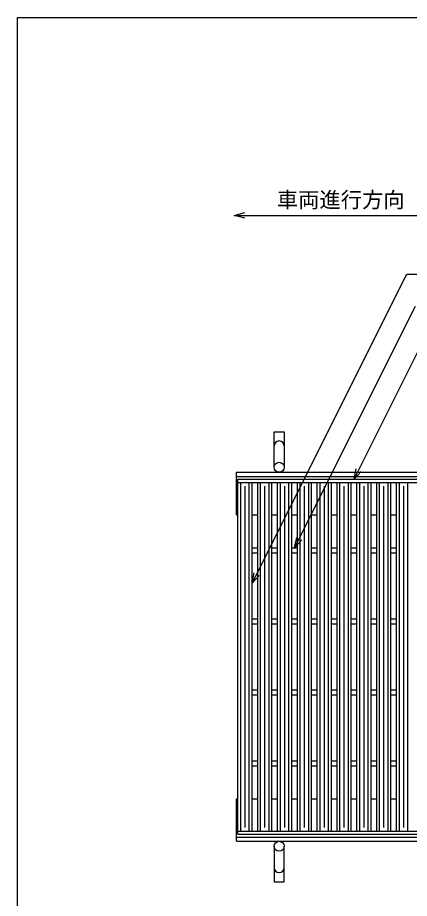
# Model space of a CAD drawing. Units: millimetres, scale not verified. Extents: x -1820 to 1724, y -1285 to 1059.
# Drawn here: x -1736 to -1185, y -182 to 1059 of the extents above; entities that cross this region are included whole.
import ezdxf
from ezdxf.enums import TextEntityAlignment as Align

# ---------------------------------------------------------------- set-up
doc = ezdxf.new("R2010")
doc.units = ezdxf.units.MM
doc.header["$LTSCALE"] = 10
for name, color, linetype, lineweight in [('0_2', 150, 'Continuous', 25), ('16', 3, 'Continuous', 25), ('19', 6, 'Continuous', 25), ('22', 2, 'Continuous', 25)]:
    doc.layers.add(name, color=color, linetype=linetype, lineweight=lineweight)
doc.styles.add('ベクトル', font='')
doc.styles.get('ベクトル').set_extended_font_data('ベクトル')

msp = doc.modelspace()

# ---------------------------------------------------------------- linework, layer by layer
at = {"layer": '0_2'}
for p, q in [((-1736, -1141), (-1736, 1059)), ((-1736, 1059), (1724, 1059))]:
    msp.add_line(p, q, dxfattribs=at)
at = {"layer": '0_2', "color": 4}
for p, q in [((-1431.33, 780.33), (-1416.33, 784.33)), ((-1416.33, 776.33), (-1431.33, 780.33)), ((-1431.33, 780.33), (-1131.33, 780.33))]:
    msp.add_line(p, q, dxfattribs=at)
at = {"layer": '16'}
for p, q in [((-1426, 408.5), (-430, 408.5)), ((-1426, 404), (-1426, 408.5)), ((-1426, 404), (-430, 404)), ((-1426, -87), (-1426, 404)), ((-1426, 404), (-1406, 404)), ((-1422, -87), (-1422, 404)), ((-1416, -82), (-1416, 399)), ((-1410, -87), (-1410, 404)), ((-1406, -87), (-1406, 404)), ((-1398.1, -87), (-1398.1, 404)), ((-1398.1, 404), (-1378.1, 404)), ((-1394.1, -87), (-1394.1, 404)), ((-1388.1, -82), (-1388.1, 399)), ((-1382.1, -87), (-1382.1, 404)), ((-1378.1, -87), (-1378.1, 404)), ((-1370.2, -87), (-1370.2, 404)), ((-1370.2, 404), (-1350.2, 404)), ((-1366.2, -87), (-1366.2, 404)), ((-1360.2, -82), (-1360.2, 399)), ((-1354.2, -87), (-1354.2, 404)), ((-1350.2, -87), (-1350.2, 404)), ((-1342.3, -87), (-1342.3, 404)), ((-1342.3, 404), (-1322.3, 404)), ((-1338.3, -87), (-1338.3, 404)), ((-1332.3, -82), (-1332.3, 399)), ((-1326.3, -87), (-1326.3, 404)), ((-1322.3, -87), (-1322.3, 404)), ((-1314.4, -87), (-1314.4, 404)), ((-1314.4, 404), (-1294.4, 404)), ((-1310.4, -87), (-1310.4, 404)), ((-1304.4, -82), (-1304.4, 399)), ((-1298.4, -87), (-1298.4, 404)), ((-1294.4, -87), (-1294.4, 404)), ((-1286.5, -87), (-1286.5, 404)), ((-1286.5, 404), (-1266.5, 404)), ((-1282.5, -87), (-1282.5, 404)), ((-1276.5, -82), (-1276.5, 399)), ((-1270.5, -87), (-1270.5, 404)), ((-1266.5, -87), (-1266.5, 404)), ((-1258.6, -87), (-1258.6, 404)), ((-1258.6, 404), (-1238.6, 404)), ((-1254.6, -87), (-1254.6, 404)), ((-1248.6, -82), (-1248.6, 399)), ((-1242.6, -87), (-1242.6, 404)), ((-1238.6, -87), (-1238.6, 404)), ((-1230.7, -87), (-1230.7, 404)), ((-1230.7, 404), (-1210.7, 404)), ((-1226.7, -87), (-1226.7, 404)), ((-1220.7, -82), (-1220.7, 399)), ((-1214.7, -87), (-1214.7, 404)), ((-1210.7, -87), (-1210.7, 404)), ((-1202.8, -87), (-1202.8, 404)), ((-1202.8, 404), (-1182.8, 404)), ((-1198.8, -87), (-1198.8, 404)), ((-1192.8, -82), (-1192.8, 399)), ((-1186.8, -87), (-1186.8, 404)), ((-1406, 312), (-1398.1, 312)), ((-1378.1, 312), (-1370.2, 312)), ((-1350.2, 312), (-1342.3, 312)), ((-1322.3, 312), (-1314.4, 312)), ((-1294.4, 312), (-1286.5, 312)), ((-1266.5, 312), (-1258.6, 312)), ((-1238.6, 312), (-1230.7, 312)), ((-1210.7, 312), (-1202.8, 312)), ((-1406, 305), (-1398.1, 305)), ((-1378.1, 305), (-1370.2, 305)), ((-1350.2, 305), (-1342.3, 305)), ((-1322.3, 305), (-1314.4, 305)), ((-1294.4, 305), (-1286.5, 305)), ((-1266.5, 305), (-1258.6, 305)), ((-1238.6, 305), (-1230.7, 305)), ((-1210.7, 305), (-1202.8, 305)), ((-1406, 212), (-1398.1, 212)), ((-1378.1, 212), (-1370.2, 212)), ((-1350.2, 212), (-1342.3, 212)), ((-1322.3, 212), (-1314.4, 212)), ((-1294.4, 212), (-1286.5, 212)), ((-1266.5, 212), (-1258.6, 212)), ((-1238.6, 212), (-1230.7, 212)), ((-1210.7, 212), (-1202.8, 212)), ((-1406, 205), (-1398.1, 205)), ((-1378.1, 205), (-1370.2, 205)), ((-1350.2, 205), (-1342.3, 205)), ((-1322.3, 205), (-1314.4, 205)), ((-1294.4, 205), (-1286.5, 205)), ((-1266.5, 205), (-1258.6, 205)), ((-1238.6, 205), (-1230.7, 205)), ((-1210.7, 205), (-1202.8, 205)), ((-1406, 112), (-1398.1, 112)), ((-1378.1, 112), (-1370.2, 112)), ((-1350.2, 112), (-1342.3, 112)), ((-1322.3, 112), (-1314.4, 112)), ((-1294.4, 112), (-1286.5, 112)), ((-1266.5, 112), (-1258.6, 112)), ((-1238.6, 112), (-1230.7, 112)), ((-1210.7, 112), (-1202.8, 112)), ((-1406, 105), (-1398.1, 105)), ((-1378.1, 105), (-1370.2, 105)), ((-1350.2, 105), (-1342.3, 105)), ((-1322.3, 105), (-1314.4, 105)), ((-1294.4, 105), (-1286.5, 105)), ((-1266.5, 105), (-1258.6, 105)), ((-1238.6, 105), (-1230.7, 105)), ((-1210.7, 105), (-1202.8, 105)), ((-1406, 12), (-1398.1, 12)), ((-1406, 5), (-1398.1, 5)), ((-1378.1, 12), (-1370.2, 12)), ((-1378.1, 5), (-1370.2, 5)), ((-1350.2, 12), (-1342.3, 12)), ((-1350.2, 5), (-1342.3, 5)), ((-1322.3, 12), (-1314.4, 12)), ((-1322.3, 5), (-1314.4, 5)), ((-1294.4, 12), (-1286.5, 12)), ((-1294.4, 5), (-1286.5, 5)), ((-1266.5, 12), (-1258.6, 12)), ((-1266.5, 5), (-1258.6, 5)), ((-1238.6, 12), (-1230.7, 12)), ((-1238.6, 5), (-1230.7, 5)), ((-1210.7, 12), (-1202.8, 12)), ((-1210.7, 5), (-1202.8, 5)), ((-1426, -87), (-430, -87)), ((-1426, -91.5), (-1426, -87)), ((-1426, -87), (-1406, -87)), ((-1426, -91.5), (-430, -91.5)), ((-1398.1, -87), (-1378.1, -87)), ((-1370.2, -87), (-1350.2, -87)), ((-1342.3, -87), (-1322.3, -87)), ((-1314.4, -87), (-1294.4, -87)), ((-1286.5, -87), (-1266.5, -87)), ((-1258.6, -87), (-1238.6, -87)), ((-1230.7, -87), (-1210.7, -87)), ((-1202.8, -87), (-1182.8, -87))]:
    msp.add_line(p, q, dxfattribs=at)
at = {"layer": '19'}
for p, q in [((-1375, 425.5), (-1375, 475.5)), ((-1375, 475.5), (-1361, 475.5)), ((-1361, 475.5), (-1361, 425.5)), ((-1428, 418.5), (-428, 418.5)), ((-1428, 358.5), (-1428, 418.5)), ((-1428, 412.5), (-428, 412.5)), ((-1428, 358.5), (-1426, 358.5)), ((-1406, 358.5), (-1398.1, 358.5)), ((-1378.1, 358.5), (-1370.2, 358.5)), ((-1350.2, 358.5), (-1342.3, 358.5)), ((-1322.3, 358.5), (-1314.4, 358.5)), ((-1294.4, 358.5), (-1286.5, 358.5)), ((-1266.5, 358.5), (-1258.6, 358.5)), ((-1238.6, 358.5), (-1230.7, 358.5)), ((-1210.7, 358.5), (-1202.8, 358.5)), ((-1428, -101.5), (-1428, -41.5)), ((-1428, -41.5), (-1426, -41.5)), ((-1406, -41.5), (-1398.1, -41.5)), ((-1378.1, -41.5), (-1370.2, -41.5)), ((-1350.2, -41.5), (-1342.3, -41.5)), ((-1322.3, -41.5), (-1314.4, -41.5)), ((-1294.4, -41.5), (-1286.5, -41.5)), ((-1266.5, -41.5), (-1258.6, -41.5)), ((-1238.6, -41.5), (-1230.7, -41.5)), ((-1210.7, -41.5), (-1202.8, -41.5)), ((-1428, -95.5), (-428, -95.5)), ((-1428, -101.5), (-428, -101.5)), ((-1375, -108.5), (-1375, -158.5)), ((-1361, -158.5), (-1361, -108.5)), ((-1375, -158.5), (-1361, -158.5))]:
    msp.add_line(p, q, dxfattribs=at)
for centre in [(-1368, 425.5), (-1368, -108.5)]:
    msp.add_circle(centre, 7, dxfattribs=at)
for centre, start, end in [((-1368, 455.5), 0, 180), ((-1368, -138.5), 180, 0)]:
    msp.add_arc(centre, 7, start, end, dxfattribs=at)
at = {"layer": '22', "color": 4}
for p, q in [((-1406, 262), (-1188.25, 697.5)), ((-1188.25, 697.5), (-728.25, 697.5)), ((-1346.25, 312), (-1176, 652.5)), ((-1262.55, 408.5), (-1164.8, 604)), ((-1262.55, 408.5), (-1259.55, 423.1)), ((-1262.55, 408.5), (-1252.55, 419.5)), ((-1346.25, 312), (-1343.25, 326.6)), ((-1346.25, 312), (-1336.25, 323)), ((-1406, 262), (-1403, 276.6)), ((-1406, 262), (-1396, 273))]:
    msp.add_line(p, q, dxfattribs=at)

# ---------------------------------------------------------------- texts
at = {"layer": '0_2', "color": 2, "style": 'ベクトル'}
msp.add_text('車両進行方向', height=21.99, dxfattribs=at).set_placement((-1371.33, 802.33), align=Align.MIDDLE_LEFT)

doc.saveas('drawing.dxf')
